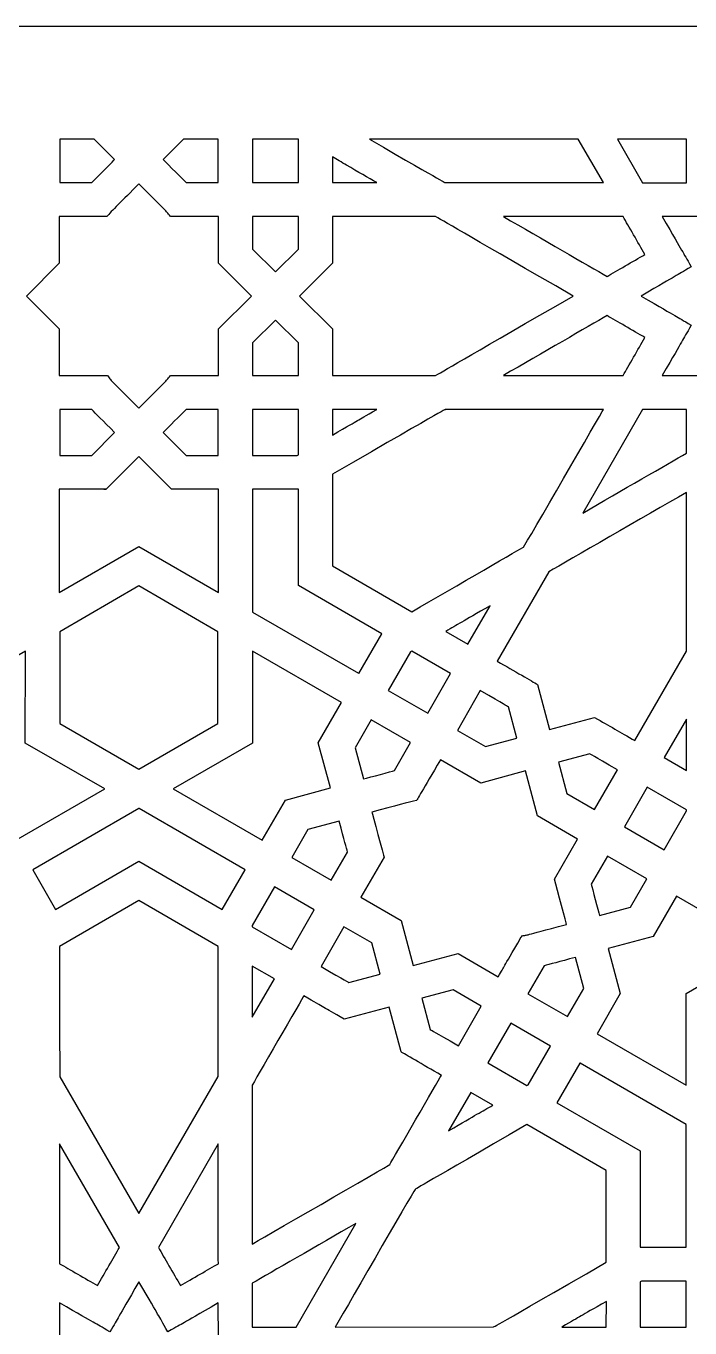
# Model space of a CAD drawing. Header units: millimetres. Extents: x -64 to 64, y -64 to 64.
# Drawn here: x -5 to 24.6, y 5.4 to 63.5 of the extents above; entities that cross this region are included whole.
import ezdxf

# ---------------------------------------------------------------- set-up
doc = ezdxf.new("R2010")
doc.units = ezdxf.units.MM
doc.header["$MEASUREMENT"] = 0
doc.layers.add('layer 1', color=7, linetype='Continuous')

msp = doc.modelspace()

# ---------------------------------------------------------------- linework, layer by layer
at = {"layer": 'layer 1', "color": 250}
for points, knots in [([(-63.5, 63.5), (-63.5, 63.5), (-63.5, -63.5), (-63.5, -63.5), (-63.5, -63.5), (-63.5, -63.5), (63.5, -63.5), (63.5, -63.5), (63.5, -63.5), (63.5, -63.5), (63.5, 63.5), (63.5, 63.5), (63.5, 63.5), (63.5, 63.5), (-63.5, 63.5), (-63.5, 63.5)], [0, 0, 0, 0, 0.2, 0.2, 0.2, 0.2, 0.4, 0.4, 0.4, 0.4, 0.6, 0.6, 0.6, 0.6, 1, 1, 1, 1]), ([(-1.9713, 58.4521), (-1.9713, 58.4521), (-1.0619, 57.5426), (-1.0619, 57.5426), (-1.0619, 57.5426), (-1.0619, 57.5426), (-1.7568, 56.8487), (-2.0846, 56.5203), (-2.0846, 56.5203), (-2.0846, 56.5203), (-3.5105, 56.5203), (-3.5105, 56.5203), (-3.5105, 56.5203), (-3.5105, 56.5203), (-3.5105, 58.4521), (-3.5105, 58.4521), (-3.5105, 58.4521), (-3.5105, 58.4521), (-1.9713, 58.4521), (-1.9713, 58.4521)], [0, 0, 0, 0, 0.1666667, 0.1666667, 0.1666667, 0.1666667, 0.3333333, 0.3333333, 0.3333333, 0.3333333, 0.5, 0.5, 0.5, 0.5, 0.6666667, 0.6666667, 0.6666667, 0.6666667, 1, 1, 1, 1]), ([(3.5486, 58.4521), (3.5486, 58.4521), (3.5486, 56.5203), (3.5486, 56.5203), (3.5486, 56.5203), (3.5486, 56.5203), (2.1273, 56.5203), (2.1273, 56.5203), (2.1273, 56.5203), (1.7995, 56.8487), (1.1045, 57.5426), (1.1045, 57.5426), (1.1045, 57.5426), (1.1045, 57.5426), (2.0144, 58.4521), (2.0144, 58.4521), (2.0144, 58.4521), (2.0144, 58.4521), (3.5486, 58.4521), (3.5486, 58.4521)], [0, 0, 0, 0, 0.1666667, 0.1666667, 0.1666667, 0.1666667, 0.3333333, 0.3333333, 0.3333333, 0.3333333, 0.5, 0.5, 0.5, 0.5, 0.6666667, 0.6666667, 0.6666667, 0.6666667, 1, 1, 1, 1]), ([(7.1335, 58.4521), (7.1335, 58.4521), (7.1335, 56.5189), (7.1335, 56.5189), (7.1335, 56.5189), (7.1335, 56.5189), (5.0888, 56.5189), (5.0888, 56.5189), (5.0888, 56.5189), (5.0888, 56.5189), (5.0888, 58.4521), (5.0888, 58.4521), (5.0888, 58.4521), (5.0888, 58.4521), (7.1335, 58.4521), (7.1335, 58.4521)], [0, 0, 0, 0, 0.2, 0.2, 0.2, 0.2, 0.4, 0.4, 0.4, 0.4, 0.6, 0.6, 0.6, 0.6, 1, 1, 1, 1]), ([(19.6159, 58.4521), (19.6159, 58.4521), (20.738, 56.5189), (20.738, 56.5189), (20.738, 56.5189), (20.5825, 56.5189), (13.8197, 56.5171), (13.6641, 56.5217), (13.6641, 56.5217), (13.6641, 56.5217), (13.8074, 56.4325), (10.3089, 58.4521), (10.3089, 58.4521), (10.3089, 58.4521), (19.6159, 58.4521), (19.6159, 58.4521)], [0, 0, 0, 0, 0.2, 0.2, 0.2, 0.2, 0.4, 0.4, 0.4, 0.4, 0.6, 0.6, 0.6, 0.6, 1, 1, 1, 1]), ([(24.4433, 58.4521), (24.4433, 58.4331), (24.4429, 58.4133), (24.4429, 58.3942), (24.4429, 58.3942), (24.4429, 58.3942), (24.4415, 56.5157), (24.4415, 56.5157), (24.4415, 56.5157), (23.8298, 56.5154), (22.9951, 56.5146), (22.4885, 56.5146), (22.4885, 56.5146), (22.4885, 56.5146), (21.3699, 58.4521), (21.3699, 58.4521), (21.3699, 58.4521), (21.3699, 58.4521), (24.4433, 58.4521), (24.4433, 58.4521)], [0, 0, 0, 0, 0.1666667, 0.1666667, 0.1666667, 0.1666667, 0.3333333, 0.3333333, 0.3333333, 0.3333333, 0.5, 0.5, 0.5, 0.5, 0.6666667, 0.6666667, 0.6666667, 0.6666667, 1, 1, 1, 1]), ([(29.5476, 58.4521), (30.4698, 56.8558), (30.2948, 57.1585), (30.7894, 56.3062), (30.7894, 56.3062), (31.6124, 56.7708), (31.1873, 56.5273), (33.038, 57.5941), (33.038, 57.5941), (33.0391, 55.4426), (33.0369, 56.1993), (33.0419, 55.0037), (33.0419, 55.0037), (34.0642, 55.0012), (33.6737, 55.0016), (35.6274, 55.0005), (35.6274, 55.0005), (34.611, 53.2398), (34.7881, 53.5464), (34.3387, 52.7618), (34.3387, 52.7618), (35.1532, 52.2845), (34.7444, 52.5216), (36.5792, 51.4615), (36.5792, 51.4615), (34.7447, 50.4017), (35.1532, 50.6388), (34.3387, 50.1611), (34.3387, 50.1611), (34.7867, 49.3787), (34.6054, 49.6933), (35.6274, 47.9227), (35.6274, 47.9227), (33.6783, 47.9217), (34.0653, 47.922), (33.0419, 47.9192), (33.0419, 47.9192), (33.0373, 45.7045), (33.038, 46.2139), (33.038, 45.3288), (33.038, 45.3288), (31.187, 46.3963), (31.6121, 46.1525), (30.7894, 46.6171), (30.7894, 46.6171), (30.2796, 45.7383), (30.5058, 46.1289), (29.4972, 44.3833), (29.4972, 44.3833), (28.4667, 46.1666), (28.6113, 45.9161), (28.2046, 46.6171), (28.2046, 46.6171), (27.3999, 46.1627), (27.7477, 46.3621), (25.9567, 45.3295), (25.9567, 45.3295), (25.9567, 45.3778), (25.9525, 47.8709), (25.9525, 47.9192), (25.9525, 47.9192), (24.9297, 47.922), (25.3206, 47.9217), (23.3669, 47.9227), (23.3669, 47.9227), (24.3829, 49.6835), (24.2062, 49.3769), (24.6553, 50.1611), (24.6553, 50.1611), (23.8816, 50.6148), (24.2118, 50.4236), (22.4166, 51.4615), (22.4166, 51.4615), (24.1741, 52.4778), (23.8749, 52.3046), (24.6553, 52.7618), (24.6553, 52.7618), (24.2073, 53.5446), (24.3886, 53.2299), (23.3669, 55.0005), (23.3669, 55.0005), (25.316, 55.0016), (24.929, 55.0012), (25.9525, 55.0037), (25.9525, 55.0037), (25.9525, 55.0524), (25.9567, 57.5455), (25.9567, 57.5938), (25.9567, 57.5938), (27.7481, 56.5609), (27.3999, 56.7605), (28.2046, 56.3062), (28.2046, 56.3062), (28.5288, 56.865), (28.5186, 56.8463), (29.4464, 58.4521), (29.4464, 58.4521), (29.4464, 58.4521), (29.5476, 58.4521), (29.5476, 58.4521)], [0, 0, 0, 0, 0.0384615, 0.0384615, 0.0384615, 0.0384615, 0.0769231, 0.0769231, 0.0769231, 0.0769231, 0.1153846, 0.1153846, 0.1153846, 0.1153846, 0.1538462, 0.1538462, 0.1538462, 0.1538462, 0.1923077, 0.1923077, 0.1923077, 0.1923077, 0.2307692, 0.2307692, 0.2307692, 0.2307692, 0.2692308, 0.2692308, 0.2692308, 0.2692308, 0.3076923, 0.3076923, 0.3076923, 0.3076923, 0.3461538, 0.3461538, 0.3461538, 0.3461538, 0.3846154, 0.3846154, 0.3846154, 0.3846154, 0.4230769, 0.4230769, 0.4230769, 0.4230769, 0.4615385, 0.4615385, 0.4615385, 0.4615385, 0.5, 0.5, 0.5, 0.5, 0.5384615, 0.5384615, 0.5384615, 0.5384615, 0.5769231, 0.5769231, 0.5769231, 0.5769231, 0.6153846, 0.6153846, 0.6153846, 0.6153846, 0.6538462, 0.6538462, 0.6538462, 0.6538462, 0.6923077, 0.6923077, 0.6923077, 0.6923077, 0.7307692, 0.7307692, 0.7307692, 0.7307692, 0.7692308, 0.7692308, 0.7692308, 0.7692308, 0.8076923, 0.8076923, 0.8076923, 0.8076923, 0.8461538, 0.8461538, 0.8461538, 0.8461538, 0.8846154, 0.8846154, 0.8846154, 0.8846154, 0.9230769, 0.9230769, 0.9230769, 0.9230769, 1, 1, 1, 1]), ([(8.648, 56.5189), (8.648, 56.5189), (8.648, 57.6626), (8.648, 57.6626), (8.648, 57.6626), (8.8452, 57.5486), (9.0583, 57.4255), (9.283, 57.2961), (9.283, 57.2961), (9.8023, 56.9958), (10.2457, 56.7401), (10.6292, 56.5189), (10.6292, 56.5189), (10.6292, 56.5189), (8.648, 56.5189), (8.648, 56.5189)], [0, 0, 0, 0, 0.2, 0.2, 0.2, 0.2, 0.4, 0.4, 0.4, 0.4, 0.6, 0.6, 0.6, 0.6, 1, 1, 1, 1]), ([(0.0166, 56.4635), (1.3995, 55.0813), (1.1434, 55.3572), (1.4263, 55.0044), (1.4263, 55.0044), (2.5513, 55.0044), (2.4511, 55.0044), (3.5747, 55.0044), (3.5747, 55.0044), (3.5747, 55.0044), (3.5747, 52.929), (3.5747, 52.929), (3.5747, 52.929), (3.5747, 52.929), (5.0423, 51.4615), (5.0423, 51.4615), (5.0423, 51.4615), (5.0423, 51.4615), (3.5747, 49.9943), (3.5747, 49.9943), (3.5747, 49.9943), (3.5747, 49.9943), (3.5747, 47.9189), (3.5747, 47.9189), (3.5747, 47.9189), (2.4507, 47.9189), (2.5513, 47.9189), (1.4263, 47.9189), (1.4263, 47.9189), (1.1441, 47.5661), (1.4005, 47.8423), (0.0191, 46.4622), (0.0191, 46.4622), (-1.3596, 47.8398), (-1.1056, 47.5661), (-1.3878, 47.9189), (-1.3878, 47.9189), (-1.6249, 47.9189), (-3.2946, 47.9189), (-3.532, 47.9189), (-3.532, 47.9189), (-3.532, 47.9189), (-3.532, 49.9943), (-3.532, 49.9943), (-3.532, 49.9943), (-3.532, 49.9943), (-4.9992, 51.4615), (-4.9992, 51.4615), (-4.9992, 51.4615), (-4.9992, 51.4615), (-3.532, 52.929), (-3.532, 52.929), (-3.532, 52.929), (-3.532, 52.929), (-3.532, 55.0044), (-3.532, 55.0044), (-3.532, 55.0044), (-2.7457, 55.0044), (-2.2377, 55.0044), (-1.4093, 55.0044), (-1.4093, 55.0044), (-1.221, 55.239), (-0.725, 55.7068), (0.0166, 56.4635)], [0, 0, 0, 0, 0.0588235, 0.0588235, 0.0588235, 0.0588235, 0.1176471, 0.1176471, 0.1176471, 0.1176471, 0.1764706, 0.1764706, 0.1764706, 0.1764706, 0.2352941, 0.2352941, 0.2352941, 0.2352941, 0.2941176, 0.2941176, 0.2941176, 0.2941176, 0.3529412, 0.3529412, 0.3529412, 0.3529412, 0.4117647, 0.4117647, 0.4117647, 0.4117647, 0.4705882, 0.4705882, 0.4705882, 0.4705882, 0.5294118, 0.5294118, 0.5294118, 0.5294118, 0.5882353, 0.5882353, 0.5882353, 0.5882353, 0.6470588, 0.6470588, 0.6470588, 0.6470588, 0.7058824, 0.7058824, 0.7058824, 0.7058824, 0.7647059, 0.7647059, 0.7647059, 0.7647059, 0.8235294, 0.8235294, 0.8235294, 0.8235294, 0.8823529, 0.8823529, 0.8823529, 0.8823529, 1, 1, 1, 1]), ([(7.1353, 53.8018), (7.1353, 53.8018), (7.1353, 53.5563), (7.1353, 53.5563), (7.1353, 53.5563), (7.1353, 53.5563), (6.1122, 52.5332), (6.1122, 52.5332), (6.1122, 52.5332), (6.1122, 52.5332), (5.0888, 53.5563), (5.0888, 53.5563), (5.0888, 53.5563), (5.0888, 53.5563), (5.0888, 55.0044), (5.0888, 55.0044), (5.0888, 55.0044), (5.0888, 55.0044), (7.1335, 55.0044), (7.1335, 55.0044), (7.1335, 55.0044), (7.1335, 55.0044), (7.1335, 53.8018), (7.1335, 53.8018), (7.1335, 53.8018), (7.1335, 53.8018), (7.1353, 53.8018), (7.1353, 53.8018)], [0, 0, 0, 0, 0.125, 0.125, 0.125, 0.125, 0.25, 0.25, 0.25, 0.25, 0.375, 0.375, 0.375, 0.375, 0.5, 0.5, 0.5, 0.5, 0.625, 0.625, 0.625, 0.625, 0.75, 0.75, 0.75, 0.75, 1, 1, 1, 1]), ([(19.3862, 51.4615), (15.0668, 48.967), (13.6977, 48.176), (13.2542, 47.9189), (13.2542, 47.9189), (11.5316, 47.9189), (10.4017, 47.9189), (8.6494, 47.9189), (8.6494, 47.9189), (8.6494, 48.4205), (8.6494, 48.7119), (8.6494, 49.9943), (8.6494, 49.9943), (8.6494, 49.9943), (7.1819, 51.4615), (7.1819, 51.4615), (7.1819, 51.4615), (7.1819, 51.4615), (8.6494, 52.929), (8.6494, 52.929), (8.6494, 52.929), (8.6494, 52.929), (8.6494, 55.0044), (8.6494, 55.0044), (8.6494, 55.0044), (10.4034, 55.0044), (11.5253, 55.0044), (13.2542, 55.0044), (13.2542, 55.0044), (13.6977, 54.7472), (15.0668, 53.9563), (19.3862, 51.4615)], [0, 0, 0, 0, 0.1111111, 0.1111111, 0.1111111, 0.1111111, 0.2222222, 0.2222222, 0.2222222, 0.2222222, 0.3333333, 0.3333333, 0.3333333, 0.3333333, 0.4444444, 0.4444444, 0.4444444, 0.4444444, 0.5555556, 0.5555556, 0.5555556, 0.5555556, 0.6666667, 0.6666667, 0.6666667, 0.6666667, 0.7777778, 0.7777778, 0.7777778, 0.7777778, 1, 1, 1, 1]), ([(16.2796, 55.0044), (16.2796, 55.0044), (21.6165, 55.0044), (21.6165, 55.0044), (21.6165, 55.0044), (21.8694, 54.5659), (22.2857, 53.8445), (22.5922, 53.3125), (22.5922, 53.3125), (22.0631, 53.0063), (21.3378, 52.5872), (20.9017, 52.3349), (20.9017, 52.3349), (20.0607, 52.8207), (17.9642, 54.0314), (16.2796, 55.0044)], [0, 0, 0, 0, 0.2, 0.2, 0.2, 0.2, 0.4, 0.4, 0.4, 0.4, 0.6, 0.6, 0.6, 0.6, 1, 1, 1, 1]), ([(21.6165, 47.9189), (21.6165, 47.9189), (16.2803, 47.9189), (16.2803, 47.9189), (16.2803, 47.9189), (17.9712, 48.8954), (20.0621, 50.1033), (20.9017, 50.588), (20.9017, 50.588), (21.3378, 50.3361), (22.0631, 49.9166), (22.5922, 49.6108), (22.5922, 49.6108), (22.2857, 49.0784), (21.8694, 48.357), (21.6165, 47.9189)], [0, 0, 0, 0, 0.2, 0.2, 0.2, 0.2, 0.4, 0.4, 0.4, 0.4, 0.6, 0.6, 0.6, 0.6, 1, 1, 1, 1]), ([(5.0888, 47.9189), (5.0888, 47.9189), (5.0888, 49.367), (5.0888, 49.367), (5.0888, 49.367), (5.0888, 49.367), (6.1122, 50.3901), (6.1122, 50.3901), (6.1122, 50.3901), (6.1122, 50.3901), (7.1353, 49.367), (7.1353, 49.367), (7.1353, 49.367), (7.1353, 49.367), (7.1335, 49.1952), (7.1335, 47.9189), (7.1335, 47.9189), (7.1335, 47.9189), (5.0888, 47.9189), (5.0888, 47.9189)], [0, 0, 0, 0, 0.1666667, 0.1666667, 0.1666667, 0.1666667, 0.3333333, 0.3333333, 0.3333333, 0.3333333, 0.5, 0.5, 0.5, 0.5, 0.6666667, 0.6666667, 0.6666667, 0.6666667, 1, 1, 1, 1]), ([(13.686, 46.4037), (13.686, 46.4037), (20.738, 46.4044), (20.738, 46.4044), (20.738, 46.4044), (20.6364, 46.2284), (17.2988, 40.4294), (17.1753, 40.2678), (17.1753, 40.2678), (17.1753, 40.2678), (14.1224, 38.4962), (12.1888, 37.3817), (12.1888, 37.3817), (12.1888, 37.3817), (8.6494, 39.4254), (8.6494, 39.4254), (8.6494, 39.4254), (8.6494, 40.9893), (8.6494, 42.0931), (8.6494, 43.5123), (8.6494, 43.5123), (13.9859, 46.5928), (13.686, 46.4037), (13.686, 46.4037)], [0, 0, 0, 0, 0.1428571, 0.1428571, 0.1428571, 0.1428571, 0.2857143, 0.2857143, 0.2857143, 0.2857143, 0.4285714, 0.4285714, 0.4285714, 0.4285714, 0.5714286, 0.5714286, 0.5714286, 0.5714286, 0.7142857, 0.7142857, 0.7142857, 0.7142857, 1, 1, 1, 1]), ([(-3.5105, 44.3572), (-3.5105, 44.3572), (-3.5105, 46.403), (-3.5105, 46.403), (-3.5105, 46.403), (-3.5105, 46.403), (-2.086, 46.403), (-2.086, 46.403), (-2.086, 46.403), (-1.9036, 46.2202), (-1.5942, 45.9119), (-1.0622, 45.3803), (-1.0622, 45.3803), (-1.0622, 45.3803), (-2.0849, 44.3572), (-2.0849, 44.3572), (-2.0849, 44.3572), (-2.0849, 44.3572), (-3.5105, 44.3572), (-3.5105, 44.3572)], [0, 0, 0, 0, 0.1666667, 0.1666667, 0.1666667, 0.1666667, 0.3333333, 0.3333333, 0.3333333, 0.3333333, 0.5, 0.5, 0.5, 0.5, 0.6666667, 0.6666667, 0.6666667, 0.6666667, 1, 1, 1, 1]), ([(1.1049, 45.3803), (1.6372, 45.9119), (1.9463, 46.2202), (2.129, 46.403), (2.129, 46.403), (2.129, 46.403), (3.5486, 46.403), (3.5486, 46.403), (3.5486, 46.403), (3.5486, 46.403), (3.5486, 44.3572), (3.5486, 44.3572), (3.5486, 44.3572), (3.5486, 44.3572), (2.128, 44.3572), (2.128, 44.3572), (2.128, 44.3572), (2.128, 44.3572), (1.1049, 45.3803), (1.1049, 45.3803)], [0, 0, 0, 0, 0.1666667, 0.1666667, 0.1666667, 0.1666667, 0.3333333, 0.3333333, 0.3333333, 0.3333333, 0.5, 0.5, 0.5, 0.5, 0.6666667, 0.6666667, 0.6666667, 0.6666667, 1, 1, 1, 1]), ([(7.1353, 46.4044), (7.1353, 45.5433), (7.1353, 45.2568), (7.1353, 44.3869), (7.1353, 44.3869), (7.1353, 44.3869), (7.0838, 44.3572), (7.0838, 44.3572), (7.0838, 44.3572), (7.0838, 44.3572), (5.0888, 44.3572), (5.0888, 44.3572), (5.0888, 44.3572), (5.0888, 44.3572), (5.0888, 46.4044), (5.0888, 46.4044), (5.0888, 46.4044), (5.0888, 46.4044), (7.1353, 46.4044), (7.1353, 46.4044)], [0, 0, 0, 0, 0.1666667, 0.1666667, 0.1666667, 0.1666667, 0.3333333, 0.3333333, 0.3333333, 0.3333333, 0.5, 0.5, 0.5, 0.5, 0.6666667, 0.6666667, 0.6666667, 0.6666667, 1, 1, 1, 1]), ([(8.6494, 45.2614), (8.6494, 45.2614), (8.6494, 46.4044), (8.6494, 46.4044), (8.6494, 46.4044), (8.6494, 46.4044), (10.6292, 46.4044), (10.6292, 46.4044), (10.6292, 46.4044), (9.5331, 45.7715), (10.0916, 46.0943), (8.6494, 45.2614)], [0, 0, 0, 0, 0.25, 0.25, 0.25, 0.25, 0.5, 0.5, 0.5, 0.5, 1, 1, 1, 1]), ([(19.8205, 41.7865), (19.8205, 41.7865), (22.4885, 46.4083), (22.4885, 46.4083), (22.4885, 46.4083), (22.9951, 46.4083), (23.8298, 46.4079), (24.4415, 46.4076), (24.4415, 46.4076), (24.4429, 44.4112), (24.4433, 44.4549), (24.4433, 44.4549), (24.4433, 44.4549), (23.6047, 43.9706), (21.5099, 42.7616), (19.8205, 41.7865)], [0, 0, 0, 0, 0.2, 0.2, 0.2, 0.2, 0.4, 0.4, 0.4, 0.4, 0.6, 0.6, 0.6, 0.6, 1, 1, 1, 1]), ([(-1.4365, 42.8431), (-1.4365, 42.8431), (0.0191, 44.2987), (0.0191, 44.2987), (0.0191, 44.2987), (0.0191, 44.2987), (1.475, 42.8431), (1.475, 42.8431), (1.475, 42.8431), (2.5749, 42.8431), (2.4761, 42.8431), (3.5747, 42.8431), (3.5747, 42.8431), (3.5747, 42.8431), (3.5747, 38.2425), (3.5747, 38.2425), (3.5747, 38.2425), (3.5747, 38.2425), (0.0169, 40.2978), (0.0169, 40.2978), (0.0169, 40.2978), (0.0169, 40.2978), (-3.532, 38.2457), (-3.532, 38.2457), (-3.532, 38.2457), (-3.532, 38.2457), (-3.532, 42.8431), (-3.532, 42.8431), (-3.532, 42.8431), (-0.2304, 42.8431), (-1.9741, 42.8431), (-1.4365, 42.8431)], [0, 0, 0, 0, 0.1111111, 0.1111111, 0.1111111, 0.1111111, 0.2222222, 0.2222222, 0.2222222, 0.2222222, 0.3333333, 0.3333333, 0.3333333, 0.3333333, 0.4444444, 0.4444444, 0.4444444, 0.4444444, 0.5555556, 0.5555556, 0.5555556, 0.5555556, 0.6666667, 0.6666667, 0.6666667, 0.6666667, 0.7777778, 0.7777778, 0.7777778, 0.7777778, 1, 1, 1, 1]), ([(7.1335, 42.8431), (7.1335, 42.8431), (7.1335, 38.5498), (7.1335, 38.5498), (7.1335, 38.5498), (7.1335, 38.5498), (10.8511, 36.4035), (10.8511, 36.4035), (10.8511, 36.4035), (10.8511, 36.4035), (9.8305, 34.6354), (9.8305, 34.6354), (9.8305, 34.6354), (9.8305, 34.6354), (9.816, 34.6435), (9.816, 34.6435), (9.816, 34.6435), (9.816, 34.6435), (9.8146, 34.641), (9.8146, 34.641), (9.8146, 34.641), (9.8146, 34.641), (5.0888, 37.3698), (5.0888, 37.3698), (5.0888, 37.3698), (5.0888, 37.3698), (5.0888, 42.8431), (5.0888, 42.8431), (5.0888, 42.8431), (5.0888, 42.8431), (7.1335, 42.8431), (7.1335, 42.8431)], [0, 0, 0, 0, 0.1111111, 0.1111111, 0.1111111, 0.1111111, 0.2222222, 0.2222222, 0.2222222, 0.2222222, 0.3333333, 0.3333333, 0.3333333, 0.3333333, 0.4444444, 0.4444444, 0.4444444, 0.4444444, 0.5555556, 0.5555556, 0.5555556, 0.5555556, 0.6666667, 0.6666667, 0.6666667, 0.6666667, 0.7777778, 0.7777778, 0.7777778, 0.7777778, 1, 1, 1, 1]), ([(22.1421, 31.6368), (21.4623, 32.029), (21.0238, 32.2806), (20.344, 32.6732), (20.344, 32.6732), (20.344, 32.6732), (18.3399, 32.1363), (18.3399, 32.1363), (18.3399, 32.1363), (18.3399, 32.1363), (17.8026, 34.1408), (17.8026, 34.1408), (17.8026, 34.1408), (17.5652, 34.2777), (16.752, 34.7486), (16.0059, 35.1794), (16.0059, 35.1794), (16.0059, 35.1794), (18.3078, 39.1661), (18.3078, 39.1661), (18.3078, 39.1661), (19.1823, 39.6699), (22.6254, 41.6571), (24.4415, 42.7055), (24.4415, 42.7055), (24.4415, 40.5783), (24.4426, 36.6561), (24.4443, 35.6239), (24.4443, 35.6239), (24.4443, 35.6239), (22.1421, 31.6368), (22.1421, 31.6368)], [0, 0, 0, 0, 0.1111111, 0.1111111, 0.1111111, 0.1111111, 0.2222222, 0.2222222, 0.2222222, 0.2222222, 0.3333333, 0.3333333, 0.3333333, 0.3333333, 0.4444444, 0.4444444, 0.4444444, 0.4444444, 0.5555556, 0.5555556, 0.5555556, 0.5555556, 0.6666667, 0.6666667, 0.6666667, 0.6666667, 0.7777778, 0.7777778, 0.7777778, 0.7777778, 1, 1, 1, 1]), ([(-3.5066, 36.4935), (-3.5066, 36.4935), (0.0212, 38.5336), (0.0212, 38.5336), (0.0212, 38.5336), (0.0212, 38.5336), (3.5447, 36.4935), (3.5447, 36.4935), (3.5447, 36.4935), (3.5447, 36.4935), (3.5458, 32.4048), (3.5458, 32.4048), (3.5458, 32.4048), (3.5458, 32.4048), (0.0215, 30.3706), (0.0215, 30.3706), (0.0215, 30.3706), (0.0215, 30.3706), (-3.5073, 32.4069), (-3.5073, 32.4069), (-3.5073, 32.4069), (-3.5073, 32.4069), (-3.5066, 36.4935), (-3.5066, 36.4935)], [0, 0, 0, 0, 0.1428571, 0.1428571, 0.1428571, 0.1428571, 0.2857143, 0.2857143, 0.2857143, 0.2857143, 0.4285714, 0.4285714, 0.4285714, 0.4285714, 0.5714286, 0.5714286, 0.5714286, 0.5714286, 0.7142857, 0.7142857, 0.7142857, 0.7142857, 1, 1, 1, 1]), ([(14.6946, 35.9364), (14.6946, 35.9364), (13.7051, 36.5076), (13.7051, 36.5076), (13.7051, 36.5076), (14.2593, 36.8279), (14.4074, 36.914), (15.6838, 37.6502), (15.6838, 37.6502), (15.6838, 37.6502), (14.6946, 35.9364), (14.6946, 35.9364)], [0, 0, 0, 0, 0.25, 0.25, 0.25, 0.25, 0.5, 0.5, 0.5, 0.5, 1, 1, 1, 1]), ([(-1.5071, 29.4838), (-1.5071, 29.4838), (-5.4758, 27.1921), (-5.4758, 27.1921), (-5.4758, 27.1921), (-5.4758, 27.1921), (-6.5126, 28.9881), (-6.5126, 28.9881), (-6.5126, 28.9881), (-6.5126, 28.9881), (-8.5217, 29.5275), (-8.5217, 29.5275), (-8.5217, 29.5275), (-8.5217, 29.5275), (-7.9834, 31.5362), (-7.9834, 31.5362), (-7.9834, 31.5362), (-7.9834, 31.5362), (-9.0181, 33.328), (-9.0181, 33.328), (-9.0181, 33.328), (-9.0181, 33.328), (-5.0447, 35.6217), (-5.0447, 35.6217), (-5.0447, 35.6217), (-5.0447, 35.6217), (-5.0532, 31.5299), (-5.0532, 31.5299), (-5.0532, 31.5299), (-5.0532, 31.5299), (-1.5071, 29.4838), (-1.5071, 29.4838)], [0, 0, 0, 0, 0.1111111, 0.1111111, 0.1111111, 0.1111111, 0.2222222, 0.2222222, 0.2222222, 0.2222222, 0.3333333, 0.3333333, 0.3333333, 0.3333333, 0.4444444, 0.4444444, 0.4444444, 0.4444444, 0.5555556, 0.5555556, 0.5555556, 0.5555556, 0.6666667, 0.6666667, 0.6666667, 0.6666667, 0.7777778, 0.7777778, 0.7777778, 0.7777778, 1, 1, 1, 1]), ([(9.0576, 33.3301), (9.0576, 33.3301), (8.0218, 31.5362), (8.0218, 31.5362), (8.0218, 31.5362), (8.0218, 31.5362), (8.5602, 29.5264), (8.5602, 29.5264), (8.5602, 29.5264), (8.5602, 29.5264), (6.5553, 28.9881), (6.5553, 28.9881), (6.5553, 28.9881), (6.5553, 28.9881), (5.5185, 27.1921), (5.5185, 27.1921), (5.5185, 27.1921), (5.5185, 27.1921), (1.5431, 29.4873), (1.5431, 29.4873), (1.5431, 29.4873), (1.5431, 29.4873), (5.0811, 31.5295), (5.0811, 31.5295), (5.0811, 31.5295), (5.0811, 31.5295), (5.0842, 35.6239), (5.0842, 35.6239), (5.0842, 35.6239), (5.0842, 35.6239), (9.0576, 33.3301), (9.0576, 33.3301)], [0, 0, 0, 0, 0.1111111, 0.1111111, 0.1111111, 0.1111111, 0.2222222, 0.2222222, 0.2222222, 0.2222222, 0.3333333, 0.3333333, 0.3333333, 0.3333333, 0.4444444, 0.4444444, 0.4444444, 0.4444444, 0.5555556, 0.5555556, 0.5555556, 0.5555556, 0.6666667, 0.6666667, 0.6666667, 0.6666667, 0.7777778, 0.7777778, 0.7777778, 0.7777778, 1, 1, 1, 1]), ([(11.1414, 33.8783), (11.1414, 33.8783), (12.1377, 35.603), (12.1377, 35.603), (12.1377, 35.603), (12.1377, 35.603), (12.1874, 35.632), (12.1874, 35.632), (12.1874, 35.632), (12.1874, 35.632), (13.9217, 34.6311), (13.9217, 34.6311), (13.9217, 34.6311), (13.9217, 34.6311), (12.9004, 32.863), (12.9004, 32.863), (12.9004, 32.863), (12.9004, 32.863), (11.1414, 33.8783), (11.1414, 33.8783)], [0, 0, 0, 0, 0.1666667, 0.1666667, 0.1666667, 0.1666667, 0.3333333, 0.3333333, 0.3333333, 0.3333333, 0.5, 0.5, 0.5, 0.5, 0.6666667, 0.6666667, 0.6666667, 0.6666667, 1, 1, 1, 1]), ([(15.4792, 31.3708), (15.4792, 31.3708), (14.2251, 32.0947), (14.2251, 32.0947), (14.2251, 32.0947), (14.2251, 32.0947), (15.2474, 33.866), (15.2474, 33.866), (15.2474, 33.866), (16.3788, 33.213), (16.4006, 33.2013), (16.5022, 33.1428), (16.5022, 33.1428), (16.5022, 33.1428), (16.8765, 31.7454), (16.8765, 31.7454), (16.8765, 31.7454), (16.8765, 31.7454), (15.4792, 31.3708), (15.4792, 31.3708)], [0, 0, 0, 0, 0.1666667, 0.1666667, 0.1666667, 0.1666667, 0.3333333, 0.3333333, 0.3333333, 0.3333333, 0.5, 0.5, 0.5, 0.5, 0.6666667, 0.6666667, 0.6666667, 0.6666667, 1, 1, 1, 1]), ([(12.1408, 31.5496), (12.1408, 31.5496), (11.4187, 30.299), (11.4187, 30.299), (11.4187, 30.299), (11.2878, 30.2641), (10.3544, 30.0136), (10.0309, 29.9265), (10.0309, 29.9265), (10.0309, 29.9265), (9.6594, 31.3115), (9.6594, 31.3115), (9.6594, 31.3115), (9.6594, 31.3115), (10.3833, 32.5646), (10.3833, 32.5646), (10.3833, 32.5646), (10.3833, 32.5646), (12.1408, 31.5496), (12.1408, 31.5496)], [0, 0, 0, 0, 0.1666667, 0.1666667, 0.1666667, 0.1666667, 0.3333333, 0.3333333, 0.3333333, 0.3333333, 0.5, 0.5, 0.5, 0.5, 0.6666667, 0.6666667, 0.6666667, 0.6666667, 1, 1, 1, 1]), ([(23.4534, 30.8797), (23.4534, 30.8797), (24.4426, 32.5928), (24.4426, 32.5928), (24.4426, 32.5928), (24.4429, 31.9825), (24.4429, 31.2272), (24.4433, 30.3082), (24.4433, 30.3082), (24.4433, 30.3082), (23.4534, 30.8797), (23.4534, 30.8797)], [0, 0, 0, 0, 0.25, 0.25, 0.25, 0.25, 0.5, 0.5, 0.5, 0.5, 1, 1, 1, 1]), ([(19.5901, 27.2489), (19.5901, 27.2489), (18.5547, 25.4543), (18.5547, 25.4543), (18.5547, 25.4543), (18.6775, 25.0007), (19.0934, 23.4449), (19.0934, 23.4449), (19.0934, 23.4449), (17.0261, 22.8903), (17.4276, 22.9863), (17.1129, 22.9334), (17.1129, 22.9334), (17.1129, 22.9334), (17.0861, 22.8875), (17.0861, 22.8875), (17.0861, 22.8875), (17.0861, 22.8875), (17.0737, 22.8833), (17.0737, 22.8833), (17.0737, 22.8833), (17.0737, 22.8833), (17.0734, 22.8829), (17.0734, 22.8829), (17.0734, 22.8829), (17.0734, 22.8829), (17.0734, 22.8826), (17.0734, 22.8826), (17.0734, 22.8826), (16.1685, 21.3155), (16.3791, 21.6803), (16.0507, 21.1116), (16.0507, 21.1116), (16.0507, 21.1116), (14.2533, 22.1492), (14.2533, 22.1492), (14.2533, 22.1492), (14.2533, 22.1492), (12.2488, 21.6126), (12.2488, 21.6126), (12.2488, 21.6126), (12.2488, 21.6126), (11.7119, 23.6164), (11.7119, 23.6164), (11.7119, 23.6164), (11.7119, 23.6164), (9.9215, 24.6503), (9.9215, 24.6503), (9.9215, 24.6503), (9.9215, 24.6503), (10.9548, 26.4407), (10.9548, 26.4407), (10.9548, 26.4407), (10.9463, 26.4732), (10.4214, 28.4282), (10.4168, 28.4484), (10.4168, 28.4484), (11.454, 28.7278), (12.0738, 28.8918), (12.3966, 28.9616), (12.3966, 28.9616), (12.3966, 28.9616), (12.6937, 29.4513), (13.4676, 30.7834), (13.4676, 30.7834), (13.4676, 30.7834), (15.2654, 29.7459), (15.2654, 29.7459), (15.2654, 29.7459), (15.2654, 29.7459), (17.2695, 30.2828), (17.2695, 30.2828), (17.2695, 30.2828), (17.2695, 30.2828), (17.8065, 28.279), (17.8065, 28.279), (17.8065, 28.279), (17.8065, 28.279), (19.5901, 27.2489), (19.5901, 27.2489)], [0, 0, 0, 0, 0.047619, 0.047619, 0.047619, 0.047619, 0.0952381, 0.0952381, 0.0952381, 0.0952381, 0.1428571, 0.1428571, 0.1428571, 0.1428571, 0.1904762, 0.1904762, 0.1904762, 0.1904762, 0.2380952, 0.2380952, 0.2380952, 0.2380952, 0.2857143, 0.2857143, 0.2857143, 0.2857143, 0.3333333, 0.3333333, 0.3333333, 0.3333333, 0.3809524, 0.3809524, 0.3809524, 0.3809524, 0.4285714, 0.4285714, 0.4285714, 0.4285714, 0.4761905, 0.4761905, 0.4761905, 0.4761905, 0.5238095, 0.5238095, 0.5238095, 0.5238095, 0.5714286, 0.5714286, 0.5714286, 0.5714286, 0.6190476, 0.6190476, 0.6190476, 0.6190476, 0.6666667, 0.6666667, 0.6666667, 0.6666667, 0.7142857, 0.7142857, 0.7142857, 0.7142857, 0.7619048, 0.7619048, 0.7619048, 0.7619048, 0.8095238, 0.8095238, 0.8095238, 0.8095238, 0.8571429, 0.8571429, 0.8571429, 0.8571429, 0.9047619, 0.9047619, 0.9047619, 0.9047619, 1, 1, 1, 1]), ([(21.3692, 30.3315), (21.3692, 30.3315), (20.3468, 28.5605), (20.3468, 28.5605), (20.3468, 28.5605), (20.3468, 28.5605), (19.1068, 29.2767), (19.1068, 29.2767), (19.1068, 29.2767), (19.1068, 29.2767), (18.7325, 30.674), (18.7325, 30.674), (18.7325, 30.674), (18.7325, 30.674), (20.1302, 31.0483), (20.1302, 31.0483), (20.1302, 31.0483), (20.1683, 31.0261), (20.2438, 30.9809), (21.3692, 30.3315)], [0, 0, 0, 0, 0.1666667, 0.1666667, 0.1666667, 0.1666667, 0.3333333, 0.3333333, 0.3333333, 0.3333333, 0.5, 0.5, 0.5, 0.5, 0.6666667, 0.6666667, 0.6666667, 0.6666667, 1, 1, 1, 1]), ([(24.4433, 28.5563), (24.4433, 28.5563), (24.4433, 28.4995), (24.4433, 28.4995), (24.4433, 28.4995), (24.4433, 28.4995), (23.447, 26.7737), (23.447, 26.7737), (23.447, 26.7737), (23.447, 26.7737), (21.674, 27.7975), (21.674, 27.7975), (21.674, 27.7975), (21.674, 27.7975), (22.6949, 29.566), (22.6949, 29.566), (22.6949, 29.566), (22.6949, 29.566), (24.4433, 28.5563), (24.4433, 28.5563)], [0, 0, 0, 0, 0.1666667, 0.1666667, 0.1666667, 0.1666667, 0.3333333, 0.3333333, 0.3333333, 0.3333333, 0.5, 0.5, 0.5, 0.5, 0.6666667, 0.6666667, 0.6666667, 0.6666667, 1, 1, 1, 1]), ([(0.025, 28.6113), (0.025, 28.6113), (0.0286, 28.6131), (0.0286, 28.6131), (0.0286, 28.6131), (0.0286, 28.6131), (4.7614, 25.8808), (4.7614, 25.8808), (4.7614, 25.8808), (4.7614, 25.8808), (3.7391, 24.1102), (3.7391, 24.1102), (3.7391, 24.1102), (3.7391, 24.1102), (0.0215, 26.2569), (0.0215, 26.2569), (0.0215, 26.2569), (0.0215, 26.2569), (-3.6964, 24.1102), (-3.6964, 24.1102), (-3.6964, 24.1102), (-3.6964, 24.1102), (-4.7188, 25.8808), (-4.7188, 25.8808), (-4.7188, 25.8808), (-4.7188, 25.8808), (0.018, 28.6152), (0.018, 28.6152), (0.018, 28.6152), (0.018, 28.6152), (0.025, 28.6113), (0.025, 28.6113)], [0, 0, 0, 0, 0.1111111, 0.1111111, 0.1111111, 0.1111111, 0.2222222, 0.2222222, 0.2222222, 0.2222222, 0.3333333, 0.3333333, 0.3333333, 0.3333333, 0.4444444, 0.4444444, 0.4444444, 0.4444444, 0.5555556, 0.5555556, 0.5555556, 0.5555556, 0.6666667, 0.6666667, 0.6666667, 0.6666667, 0.7777778, 0.7777778, 0.7777778, 0.7777778, 1, 1, 1, 1]), ([(8.6018, 25.4123), (8.6018, 25.4123), (6.8375, 26.4305), (6.8375, 26.4305), (6.8375, 26.4305), (6.8375, 26.4305), (7.5572, 27.6775), (7.5572, 27.6775), (7.5572, 27.6775), (7.5572, 27.6775), (8.9539, 28.0518), (8.9539, 28.0518), (8.9539, 28.0518), (9.1983, 27.1385), (9.2685, 26.8757), (9.325, 26.6651), (9.325, 26.6651), (9.325, 26.6651), (8.6018, 25.4123), (8.6018, 25.4123)], [0, 0, 0, 0, 0.1666667, 0.1666667, 0.1666667, 0.1666667, 0.3333333, 0.3333333, 0.3333333, 0.3333333, 0.5, 0.5, 0.5, 0.5, 0.6666667, 0.6666667, 0.6666667, 0.6666667, 1, 1, 1, 1]), ([(22.6741, 25.4684), (22.6741, 25.4684), (21.9523, 24.2175), (21.9523, 24.2175), (21.9523, 24.2175), (21.9523, 24.2175), (20.5638, 23.8457), (20.5638, 23.8457), (20.5638, 23.8457), (20.5116, 24.0407), (20.2343, 25.0772), (20.1934, 25.23), (20.1934, 25.23), (20.1934, 25.23), (20.9165, 26.4827), (20.9165, 26.4827), (20.9165, 26.4827), (20.9165, 26.4827), (22.6741, 25.4684), (22.6741, 25.4684)], [0, 0, 0, 0, 0.1666667, 0.1666667, 0.1666667, 0.1666667, 0.3333333, 0.3333333, 0.3333333, 0.3333333, 0.5, 0.5, 0.5, 0.5, 0.6666667, 0.6666667, 0.6666667, 0.6666667, 1, 1, 1, 1]), ([(7.8423, 24.094), (7.8423, 24.094), (6.8234, 22.3291), (6.8234, 22.3291), (6.8234, 22.3291), (6.8234, 22.3291), (5.0751, 23.3387), (5.0751, 23.3387), (5.0751, 23.3387), (5.0751, 23.3387), (5.0751, 23.3959), (5.0751, 23.3959), (5.0751, 23.3959), (5.0751, 23.3959), (6.0692, 25.1178), (6.0692, 25.1178), (6.0692, 25.1178), (6.0692, 25.1178), (7.8423, 24.094), (7.8423, 24.094)], [0, 0, 0, 0, 0.1666667, 0.1666667, 0.1666667, 0.1666667, 0.3333333, 0.3333333, 0.3333333, 0.3333333, 0.5, 0.5, 0.5, 0.5, 0.6666667, 0.6666667, 0.6666667, 0.6666667, 1, 1, 1, 1]), ([(-3.5038, 16.6529), (-3.5038, 16.6529), (-3.5038, 16.6543), (-3.5038, 16.6543), (-3.5038, 16.6543), (-3.5038, 16.6543), (-3.514, 16.6723), (-3.514, 16.6723), (-3.514, 16.6723), (-3.514, 16.6723), (-3.5179, 22.4607), (-3.5179, 22.4628), (-3.5179, 22.4628), (-3.5179, 22.4628), (0.0215, 24.5061), (0.0215, 24.5061), (0.0215, 24.5061), (0.0215, 24.5061), (3.5606, 22.4628), (3.5606, 22.4628), (3.5606, 22.4628), (3.5609, 22.3054), (3.5542, 16.6673), (3.5542, 16.6673), (3.5542, 16.6673), (3.5542, 16.6673), (0.0215, 10.5477), (0.0215, 10.5477), (0.0215, 10.5477), (0.0215, 10.5477), (-3.5038, 16.6529), (-3.5038, 16.6529)], [0, 0, 0, 0, 0.1111111, 0.1111111, 0.1111111, 0.1111111, 0.2222222, 0.2222222, 0.2222222, 0.2222222, 0.3333333, 0.3333333, 0.3333333, 0.3333333, 0.4444444, 0.4444444, 0.4444444, 0.4444444, 0.5555556, 0.5555556, 0.5555556, 0.5555556, 0.6666667, 0.6666667, 0.6666667, 0.6666667, 0.7777778, 0.7777778, 0.7777778, 0.7777778, 1, 1, 1, 1]), ([(27.971, 22.4102), (27.971, 22.4102), (24.4274, 20.3652), (24.4274, 20.3652), (24.4274, 20.3652), (24.4274, 20.3652), (24.432, 16.2726), (24.432, 16.2726), (24.432, 16.2726), (24.432, 16.2726), (20.4544, 18.5692), (20.4544, 18.5692), (20.4544, 18.5692), (20.4544, 18.5692), (21.4877, 20.3588), (21.4877, 20.3588), (21.4877, 20.3588), (21.4877, 20.3588), (20.9501, 22.3665), (20.9501, 22.3665), (20.9501, 22.3665), (20.9501, 22.3665), (22.963, 22.9069), (22.963, 22.9069), (22.963, 22.9069), (22.963, 22.9069), (23.9998, 24.7029), (23.9998, 24.7029), (23.9998, 24.7029), (23.9998, 24.7029), (27.971, 22.4102), (27.971, 22.4102)], [0, 0, 0, 0, 0.1111111, 0.1111111, 0.1111111, 0.1111111, 0.2222222, 0.2222222, 0.2222222, 0.2222222, 0.3333333, 0.3333333, 0.3333333, 0.3333333, 0.4444444, 0.4444444, 0.4444444, 0.4444444, 0.5555556, 0.5555556, 0.5555556, 0.5555556, 0.6666667, 0.6666667, 0.6666667, 0.6666667, 0.7777778, 0.7777778, 0.7777778, 0.7777778, 1, 1, 1, 1]), ([(8.1425, 21.5678), (8.1425, 21.5678), (9.1648, 23.3387), (9.1648, 23.3387), (9.1648, 23.3387), (9.1648, 23.3387), (10.4115, 22.6183), (10.4115, 22.6183), (10.4115, 22.6183), (10.4115, 22.6183), (10.7858, 21.221), (10.7858, 21.221), (10.7858, 21.221), (10.7858, 21.221), (9.3881, 20.8467), (9.3881, 20.8467), (9.3881, 20.8467), (9.3507, 20.8686), (9.2759, 20.9134), (8.1425, 21.5678)], [0, 0, 0, 0, 0.1666667, 0.1666667, 0.1666667, 0.1666667, 0.3333333, 0.3333333, 0.3333333, 0.3333333, 0.5, 0.5, 0.5, 0.5, 0.6666667, 0.6666667, 0.6666667, 0.6666667, 1, 1, 1, 1]), ([(6.0628, 21.0118), (6.0628, 21.0118), (5.0758, 19.3022), (5.0758, 19.3022), (5.0758, 19.3022), (5.0758, 19.9118), (5.0754, 20.6654), (5.0754, 21.5822), (5.0754, 21.5822), (5.0754, 21.5822), (6.0628, 21.0118), (6.0628, 21.0118)], [0, 0, 0, 0, 0.25, 0.25, 0.25, 0.25, 0.5, 0.5, 0.5, 0.5, 1, 1, 1, 1]), ([(17.3708, 20.3496), (17.3708, 20.3496), (18.0912, 21.5967), (18.0912, 21.5967), (18.0912, 21.5967), (18.3395, 21.6627), (18.7611, 21.7759), (19.4871, 21.971), (19.4871, 21.971), (19.4871, 21.971), (19.8589, 20.5835), (19.8589, 20.5835), (19.8589, 20.5835), (19.8589, 20.5835), (19.1354, 19.3305), (19.1354, 19.3305), (19.1354, 19.3305), (19.1354, 19.3305), (17.3708, 20.3496), (17.3708, 20.3496)], [0, 0, 0, 0, 0.1666667, 0.1666667, 0.1666667, 0.1666667, 0.3333333, 0.3333333, 0.3333333, 0.3333333, 0.5, 0.5, 0.5, 0.5, 0.6666667, 0.6666667, 0.6666667, 0.6666667, 1, 1, 1, 1]), ([(14.2709, 18.0294), (13.1399, 18.6824), (13.1177, 18.6937), (13.0164, 18.7523), (13.0164, 18.7523), (13.0164, 18.7523), (12.6418, 20.15), (12.6418, 20.15), (12.6418, 20.15), (12.6418, 20.15), (14.0391, 20.5246), (14.0391, 20.5246), (14.0391, 20.5246), (14.0391, 20.5246), (15.2936, 19.8004), (15.2936, 19.8004), (15.2936, 19.8004), (15.2936, 19.8004), (14.2709, 18.0294), (14.2709, 18.0294)], [0, 0, 0, 0, 0.1666667, 0.1666667, 0.1666667, 0.1666667, 0.3333333, 0.3333333, 0.3333333, 0.3333333, 0.5, 0.5, 0.5, 0.5, 0.6666667, 0.6666667, 0.6666667, 0.6666667, 1, 1, 1, 1]), ([(7.3741, 20.2547), (8.3943, 19.666), (8.1548, 19.8109), (9.1743, 19.2222), (9.1743, 19.2222), (9.1743, 19.2222), (11.1788, 19.7591), (11.1788, 19.7591), (11.1788, 19.7591), (11.1788, 19.7591), (11.7161, 17.7546), (11.7161, 17.7546), (11.7161, 17.7546), (11.8632, 17.6696), (12.6668, 17.1993), (13.5103, 16.7121), (13.5103, 16.7121), (13.3495, 16.4338), (11.3788, 13.02), (11.2109, 12.7296), (11.2109, 12.7296), (11.2109, 12.7296), (5.0779, 9.1909), (5.0772, 9.1902), (5.0772, 9.1902), (5.0772, 11.3175), (5.0761, 15.2389), (5.074, 16.2712), (5.074, 16.2712), (5.074, 16.2712), (7.3731, 20.2526), (7.3741, 20.2547)], [0, 0, 0, 0, 0.1111111, 0.1111111, 0.1111111, 0.1111111, 0.2222222, 0.2222222, 0.2222222, 0.2222222, 0.3333333, 0.3333333, 0.3333333, 0.3333333, 0.4444444, 0.4444444, 0.4444444, 0.4444444, 0.5555556, 0.5555556, 0.5555556, 0.5555556, 0.6666667, 0.6666667, 0.6666667, 0.6666667, 0.7777778, 0.7777778, 0.7777778, 0.7777778, 1, 1, 1, 1]), ([(18.3744, 18.0132), (18.3744, 18.0132), (17.381, 16.292), (17.381, 16.292), (17.381, 16.292), (17.381, 16.292), (17.3309, 16.2631), (17.3309, 16.2631), (17.3309, 16.2631), (17.3309, 16.2631), (15.5907, 17.2678), (15.5907, 17.2678), (15.5907, 17.2678), (15.5907, 17.2678), (16.6091, 19.0324), (16.6091, 19.0324), (16.6091, 19.0324), (16.6091, 19.0324), (18.3744, 18.0132), (18.3744, 18.0132)], [0, 0, 0, 0, 0.1666667, 0.1666667, 0.1666667, 0.1666667, 0.3333333, 0.3333333, 0.3333333, 0.3333333, 0.5, 0.5, 0.5, 0.5, 0.6666667, 0.6666667, 0.6666667, 0.6666667, 1, 1, 1, 1]), ([(22.3848, 9.0523), (22.3848, 9.0523), (22.3848, 13.3452), (22.3848, 13.3452), (22.3848, 13.3452), (22.3848, 13.3452), (18.6676, 15.4915), (18.6676, 15.4915), (18.6676, 15.4915), (18.6676, 15.4915), (19.6857, 17.2561), (19.6857, 17.2561), (19.6857, 17.2561), (19.6857, 17.2561), (19.6935, 17.2519), (19.6935, 17.2519), (19.6935, 17.2519), (19.6935, 17.2519), (19.697, 17.2579), (19.697, 17.2579), (19.697, 17.2579), (19.697, 17.2579), (24.4295, 14.5253), (24.4295, 14.5253), (24.4295, 14.5253), (24.4295, 14.5253), (24.4295, 9.0523), (24.4295, 9.0523), (24.4295, 9.0523), (24.4295, 9.0523), (22.3848, 9.0523), (22.3848, 9.0523)], [0, 0, 0, 0, 0.1111111, 0.1111111, 0.1111111, 0.1111111, 0.2222222, 0.2222222, 0.2222222, 0.2222222, 0.3333333, 0.3333333, 0.3333333, 0.3333333, 0.4444444, 0.4444444, 0.4444444, 0.4444444, 0.5555556, 0.5555556, 0.5555556, 0.5555556, 0.6666667, 0.6666667, 0.6666667, 0.6666667, 0.7777778, 0.7777778, 0.7777778, 0.7777778, 1, 1, 1, 1]), ([(15.8087, 15.385), (15.277, 15.0777), (15.1074, 14.9793), (13.8349, 14.2452), (13.8349, 14.2452), (13.8349, 14.2452), (14.8216, 15.9547), (14.8216, 15.9547), (14.8216, 15.9547), (14.8216, 15.9547), (15.8087, 15.385), (15.8087, 15.385)], [0, 0, 0, 0, 0.25, 0.25, 0.25, 0.25, 0.5, 0.5, 0.5, 0.5, 1, 1, 1, 1]), ([(20.8689, 8.3827), (15.815, 5.461), (15.8327, 5.4917), (15.8327, 5.4917), (15.8327, 5.4917), (15.8327, 5.4917), (8.7806, 5.4906), (8.7806, 5.4906), (8.7806, 5.4906), (8.8822, 5.6667), (12.2195, 11.4656), (12.343, 11.6272), (12.343, 11.6272), (12.343, 11.6272), (12.8774, 11.9468), (17.3295, 14.5136), (17.3295, 14.5136), (17.3295, 14.5136), (20.8689, 12.4696), (20.8689, 12.4696), (20.8689, 12.4696), (20.8689, 12.4696), (20.8689, 8.3827), (20.8689, 8.3827)], [0, 0, 0, 0, 0.1428571, 0.1428571, 0.1428571, 0.1428571, 0.2857143, 0.2857143, 0.2857143, 0.2857143, 0.4285714, 0.4285714, 0.4285714, 0.4285714, 0.5714286, 0.5714286, 0.5714286, 0.5714286, 0.7142857, 0.7142857, 0.7142857, 0.7142857, 1, 1, 1, 1]), ([(-0.8509, 9.0297), (-1.1035, 8.5919), (-1.5201, 7.8712), (-1.8277, 7.3388), (-1.8277, 7.3388), (-2.3576, 7.644), (-3.0836, 8.0627), (-3.5197, 8.3143), (-3.5197, 8.3143), (-3.5197, 9.2841), (-3.5193, 11.7034), (-3.519, 13.6514), (-3.519, 13.6514), (-3.519, 13.6514), (-0.8509, 9.0297), (-0.8509, 9.0297)], [0, 0, 0, 0, 0.2, 0.2, 0.2, 0.2, 0.4, 0.4, 0.4, 0.4, 0.6, 0.6, 0.6, 0.6, 1, 1, 1, 1]), ([(3.5613, 13.6511), (3.562, 11.6974), (3.5624, 9.2841), (3.5627, 8.315), (3.5627, 8.315), (3.1267, 8.0634), (2.4003, 7.6443), (1.8704, 7.3388), (1.8704, 7.3388), (1.5628, 7.8712), (1.1462, 8.5923), (0.8932, 9.0297), (0.8932, 9.0297), (0.8932, 9.0297), (3.5613, 13.6511), (3.5613, 13.6511)], [0, 0, 0, 0, 0.2, 0.2, 0.2, 0.2, 0.4, 0.4, 0.4, 0.4, 0.6, 0.6, 0.6, 0.6, 1, 1, 1, 1]), ([(9.6982, 10.1088), (9.6982, 10.1088), (7.0298, 5.4868), (7.0298, 5.4868), (7.0298, 5.4868), (6.5236, 5.4871), (5.6889, 5.4875), (5.0772, 5.4878), (5.0772, 5.4878), (5.0772, 5.5499), (5.0761, 7.3589), (5.0758, 7.4408), (5.0758, 7.4408), (5.915, 7.9252), (8.0088, 9.1338), (9.6982, 10.1088)], [0, 0, 0, 0, 0.2, 0.2, 0.2, 0.2, 0.4, 0.4, 0.4, 0.4, 0.6, 0.6, 0.6, 0.6, 1, 1, 1, 1]), ([(-3.5235, 3.9758), (-3.5232, 4.0241), (-3.519, 6.5176), (-3.519, 6.5659), (-3.519, 6.5659), (-1.7276, 5.533), (-2.0757, 5.7326), (-1.2711, 5.2783), (-1.2711, 5.2783), (-0.8643, 5.9789), (-1.0089, 5.7288), (0.0215, 7.5117), (0.0215, 7.5117), (1.0301, 5.7662), (0.804, 6.157), (1.3137, 5.2783), (1.3137, 5.2783), (2.1368, 5.7429), (1.7117, 5.4991), (3.5624, 6.5663), (3.5624, 6.5663), (3.5634, 4.4147), (3.5613, 5.171), (3.5662, 3.9758), (3.5662, 3.9758), (4.5886, 3.9733), (4.1981, 3.9737), (6.1517, 3.9723), (6.1517, 3.9723), (5.1354, 2.2116), (5.3125, 2.5185), (4.863, 1.7339), (4.863, 1.7339), (5.6776, 1.2566), (5.2687, 1.4937), (7.1035, 0.4336), (7.1035, 0.4336), (5.2691, -0.6262), (5.6776, -0.3895), (4.863, -0.8668), (4.863, -0.8668), (5.3111, -1.6492), (5.1297, -1.3349), (6.1517, -3.1051), (6.1517, -3.1051), (4.2023, -3.1066), (4.5896, -3.1059), (3.5662, -3.1087), (3.5662, -3.1087), (3.5616, -5.3234), (3.5624, -4.814), (3.5624, -5.6991), (3.5624, -5.6991), (1.7113, -4.6316), (2.1361, -4.8754), (1.3137, -4.4111), (1.3137, -4.4111), (0.804, -5.2899), (1.0301, -4.899), (0.0215, -6.6446), (0.0215, -6.6446), (-1.0089, -4.8613), (-0.8643, -5.1118), (-1.2711, -4.4111), (-1.2711, -4.4111), (-2.0757, -4.8652), (-1.7279, -4.6658), (-3.519, -5.6988), (-3.519, -5.6988), (-3.519, -5.6504), (-3.5232, -3.157), (-3.5235, -3.1087), (-3.5235, -3.1087), (-4.5459, -3.1059), (-4.155, -3.1066), (-6.1087, -3.1051), (-6.1087, -3.1051), (-5.0927, -1.3444), (-5.2694, -1.6514), (-4.8204, -0.8668), (-4.8204, -0.8668), (-5.5943, -0.4131), (-5.2638, -0.6043), (-7.0591, 0.4336), (-7.0591, 0.4336), (-5.3015, 1.4499), (-5.6007, 1.2767), (-4.8204, 1.7339), (-4.8204, 1.7339), (-4.8204, 1.7339), (-5.1929, 2.3848), (-5.1929, 2.3848), (-5.1929, 2.3848), (-5.2507, 2.4853), (-5.703, 3.2695), (-6.1087, 3.9723), (-6.1087, 3.9723), (-4.1596, 3.9737), (-4.5466, 3.9733), (-3.5235, 3.9758)], [0, 0, 0, 0, 0.0384615, 0.0384615, 0.0384615, 0.0384615, 0.0769231, 0.0769231, 0.0769231, 0.0769231, 0.1153846, 0.1153846, 0.1153846, 0.1153846, 0.1538462, 0.1538462, 0.1538462, 0.1538462, 0.1923077, 0.1923077, 0.1923077, 0.1923077, 0.2307692, 0.2307692, 0.2307692, 0.2307692, 0.2692308, 0.2692308, 0.2692308, 0.2692308, 0.3076923, 0.3076923, 0.3076923, 0.3076923, 0.3461538, 0.3461538, 0.3461538, 0.3461538, 0.3846154, 0.3846154, 0.3846154, 0.3846154, 0.4230769, 0.4230769, 0.4230769, 0.4230769, 0.4615385, 0.4615385, 0.4615385, 0.4615385, 0.5, 0.5, 0.5, 0.5, 0.5384615, 0.5384615, 0.5384615, 0.5384615, 0.5769231, 0.5769231, 0.5769231, 0.5769231, 0.6153846, 0.6153846, 0.6153846, 0.6153846, 0.6538462, 0.6538462, 0.6538462, 0.6538462, 0.6923077, 0.6923077, 0.6923077, 0.6923077, 0.7307692, 0.7307692, 0.7307692, 0.7307692, 0.7692308, 0.7692308, 0.7692308, 0.7692308, 0.8076923, 0.8076923, 0.8076923, 0.8076923, 0.8461538, 0.8461538, 0.8461538, 0.8461538, 0.8846154, 0.8846154, 0.8846154, 0.8846154, 0.9230769, 0.9230769, 0.9230769, 0.9230769, 1, 1, 1, 1]), ([(22.3841, 5.4906), (22.3841, 5.4906), (22.3845, 7.5092), (22.3845, 7.5092), (22.3845, 7.5092), (22.3845, 7.5092), (22.4346, 7.5378), (22.4346, 7.5378), (22.4346, 7.5378), (22.4346, 7.5378), (24.4295, 7.5378), (24.4295, 7.5378), (24.4295, 7.5378), (24.4295, 7.5378), (24.4295, 5.4906), (24.4295, 5.4906), (24.4295, 5.4906), (24.4295, 5.4906), (22.3841, 5.4906), (22.3841, 5.4906)], [0, 0, 0, 0, 0.1666667, 0.1666667, 0.1666667, 0.1666667, 0.3333333, 0.3333333, 0.3333333, 0.3333333, 0.5, 0.5, 0.5, 0.5, 0.6666667, 0.6666667, 0.6666667, 0.6666667, 1, 1, 1, 1]), ([(20.8696, 5.4906), (20.8696, 5.4906), (18.8888, 5.4906), (18.8888, 5.4906), (18.8888, 5.4906), (19.8219, 6.0297), (19.5943, 5.8981), (20.87, 6.6347), (20.87, 6.6347), (20.87, 6.6347), (20.8696, 5.4906), (20.8696, 5.4906)], [0, 0, 0, 0, 0.25, 0.25, 0.25, 0.25, 0.5, 0.5, 0.5, 0.5, 1, 1, 1, 1])]:
    msp.add_open_spline(points, degree=3, knots=knots, dxfattribs=at)

doc.saveas('drawing.dxf')
